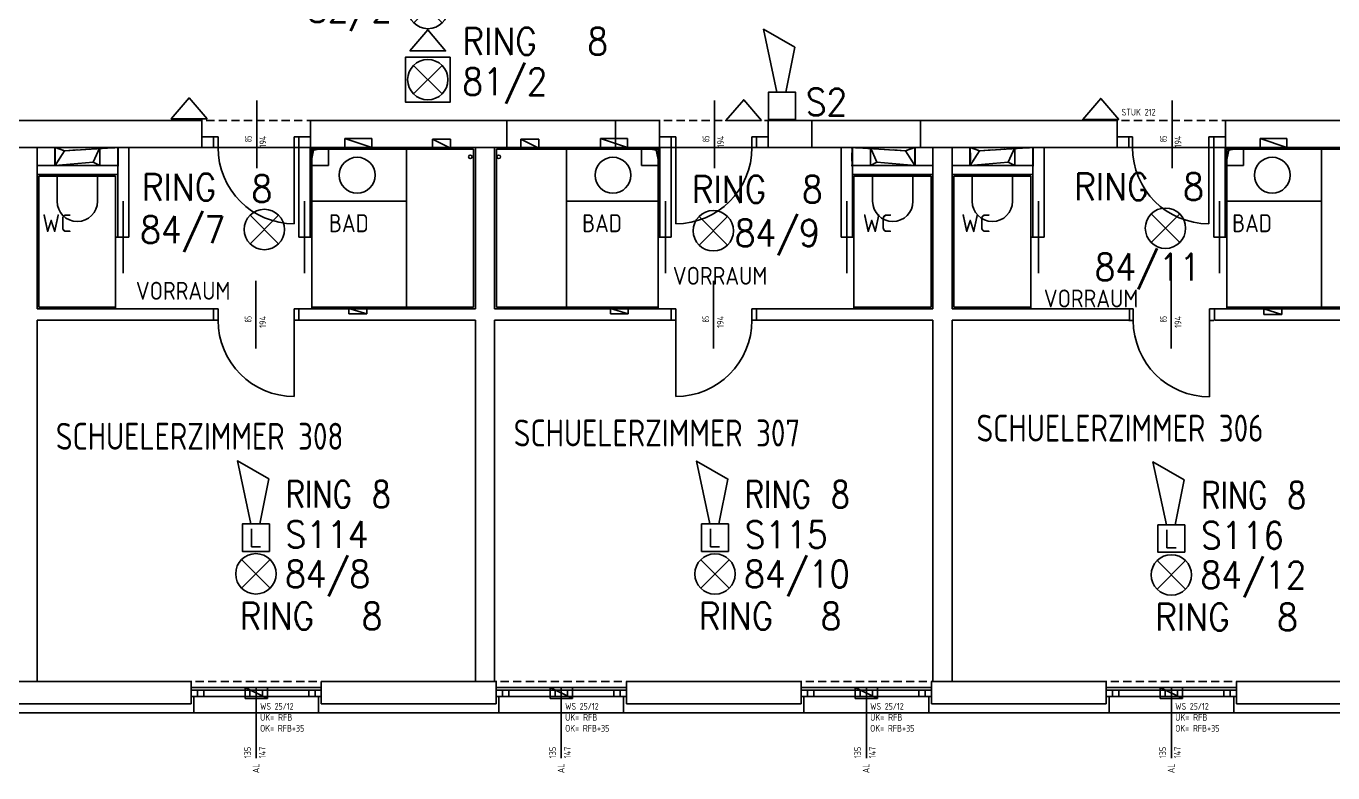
# Model space of a CAD drawing. Extents: x -76 to 4515, y -77 to 1572.
# Drawn here: x 2311 to 3768, y -77 to 755 of the extents above; entities that cross this region are included whole.
import ezdxf
from ezdxf.enums import TextEntityAlignment as Align

# ---------------------------------------------------------------- set-up
doc = ezdxf.new("R2010")
doc.units = 0
doc.header["$LTSCALE"] = 120
doc.linetypes.add('X1$0$ACHSE', pattern=[0.115, 0, -0.04, 0.075, 0])
doc.layers.get('0').update_dxf_attribs({"linetype": 'CONTINUOUS'})
doc.layers.add('SECO-BRAND', color=240, linetype='CONTINUOUS')
doc.layers.add('SECO-BRAND_LOOP', color=81, linetype='CONTINUOUS')
doc.styles.add('ROMANS', font='romans.shx', dxfattribs={"width": 0.9})
doc.styles.add('SMALL', font='ISO.SHX', dxfattribs={"height": 12.5})

# ---------------------------------------------------------------- blocks, each defined once
blk = doc.blocks.new('SecoS-sirene')
blk.add_lwpolyline([(0.044, 0.307), (0.144, 0.807), (-0.206, 1.007), (-0.056, 0.307)])
blk.add_lwpolyline([(0.15, 0), (-0.15, 0), (-0.15, 0.306), (0.15, 0.306)], close=True)
at = {"style": 'ROMANS', "width": 0.9, "flags": 1}
for tag, p in [('PRODUKT_1', (-0.344, 0.022)), ('PRODUKT_2', (-0.344, -0.428)), ('TECHNIK', (-0.344, -0.88)), ('SECOPOS', (-0.344, -1.342))]:
    blk.add_attdef(tag, text='', height=0.3, dxfattribs=at).set_placement(p, align=Align.RIGHT)
at = {"color": 81, "style": 'ROMANS', "width": 0.9}
for tag, p in [('MELDERNUMMER', (0.33, 0.038)), ('LINE_1', (0.33, -0.41)), ('LINE_2', (0.33, -0.861)), ('ZUSATZTEXT', (0.33, -1.307))]:
    blk.add_attdef(tag, p, '', height=0.3, dxfattribs=at)
at = {"layer": 'SECO-BRAND_LOOP', "color": 7, "style": 'ROMANS', "width": 0.8}
for tag, p, flags in [('RING', (0.33, 0.487), 9), ('RINGNUMMER', (1.294, 0.487), 1)]:
    blk.add_attdef(tag, p, '', height=0.3, dxfattribs=dict(at, flags=flags))
blk = doc.blocks.new('SecoS-indikator o mg')
blk.add_lwpolyline([(0.2, 0), (-0.2, 0), (0, 0.234)], close=True)
at = {"color": 81, "style": 'ROMANS', "width": 0.9, "flags": 1}
blk.add_attdef('MELDERNUMMER', (0.219, 0.425), '', height=0.3, dxfattribs=at)
at = {"style": 'ROMANS', "width": 0.9, "flags": 1}
for tag, p in [('PRODUKT_1', (-0.267, -0.029)), ('PRODUKT_2', (-0.267, -0.479)), ('TECHNIK', (-0.267, -0.931)), ('SECOPOS', (-0.267, -1.393))]:
    blk.add_attdef(tag, text='', height=0.3, dxfattribs=at).set_placement(p, align=Align.RIGHT)
at = {"color": 81, "style": 'ROMANS', "width": 0.9}
for tag, p in [('LINE_1', (0.219, -0.023)), ('LINE_2', (0.219, -0.475)), ('ZUSATZTEXT', (0.219, -0.92))]:
    blk.add_attdef(tag, p, '', height=0.3, dxfattribs=at)
at = {"layer": 'SECO-BRAND_LOOP', "color": 7, "style": 'ROMANS', "width": 0.8}
for tag, p, flags in [('RING', (0.219, 0.874), 9), ('RINGNUMMER', (1.183, 0.874), 1)]:
    blk.add_attdef(tag, p, '', height=0.3, dxfattribs=dict(at, flags=flags))
blk = doc.blocks.new('SecoS-opt zwdi')
for p, q in [((0.159, 0.159), (-0.159, -0.159)), ((-0.159, 0.159), (0.159, -0.159))]:
    blk.add_line(p, q)
for points in [[(-0.201, 0.32), (-0.001, 0.555), (0.199, 0.32)], [(0.25, 0.25), (-0.25, 0.25), (-0.25, -0.25), (0.25, -0.25)]]:
    blk.add_lwpolyline(points, close=True)
blk.add_circle((0, 0), 0.225)
at = {"style": 'ROMANS', "width": 0.9, "flags": 1}
for tag, p in [('PRODUKT_1', (-0.344, -0.147)), ('PRODUKT_2', (-0.344, -0.597)), ('TECHNIK', (-0.344, -1.049)), ('SECOPOS', (-0.344, -1.511))]:
    blk.add_attdef(tag, text='', height=0.3, dxfattribs=at).set_placement(p, align=Align.RIGHT)
at = {"color": 81, "style": 'ROMANS', "width": 0.9}
for tag, p in [('MELDERNUMMER', (0.33, -0.131)), ('LINE_1', (0.33, -0.579)), ('LINE_2', (0.33, -1.031)), ('ZUSATZTEXT', (0.33, -1.476))]:
    blk.add_attdef(tag, p, '', height=0.3, dxfattribs=at)
at = {"layer": 'SECO-BRAND_LOOP', "color": 7, "style": 'ROMANS', "width": 0.8, "flags": 8}
blk.add_attdef('RING', (0.33, 0.317), '', height=0.3, dxfattribs=at)
at = {"layer": 'SECO-BRAND_LOOP', "color": 7, "style": 'ROMANS', "width": 0.8}
blk.add_attdef('RINGNUMMER', (1.294, 0.317), '', height=0.3, dxfattribs=at)
blk = doc.blocks.new('SecoS-opt')
for p, q in [((0.159, 0.159), (-0.159, -0.159)), ((-0.159, 0.159), (0.159, -0.159))]:
    blk.add_line(p, q)
blk.add_circle((0, 0), 0.225)
at = {"style": 'ROMANS', "width": 0.9, "flags": 1}
for tag, p in [('PRODUKT_1', (-0.344, -0.147)), ('PRODUKT_2', (-0.344, -0.597)), ('TECHNIK', (-0.344, -1.049)), ('SECOPOS', (-0.344, -1.511))]:
    blk.add_attdef(tag, text='', height=0.3, dxfattribs=at).set_placement(p, align=Align.RIGHT)
at = {"color": 81, "style": 'ROMANS', "width": 0.9}
for tag, p in [('MELDERNUMMER', (0.33, -0.131)), ('LINE_1', (0.33, -0.989)), ('LINE_2', (0.33, -1.441)), ('ZUSATZTEXT', (0.33, -1.886))]:
    blk.add_attdef(tag, p, '', height=0.3, dxfattribs=at)
at = {"layer": 'SECO-BRAND_LOOP', "color": 7, "style": 'ROMANS', "width": 0.8, "flags": 8}
blk.add_attdef('RING', (0.33, -0.579), '', height=0.3, dxfattribs=at)
at = {"layer": 'SECO-BRAND_LOOP', "color": 7, "style": 'ROMANS', "width": 0.8}
blk.add_attdef('RINGNUMMER', (1.294, -0.579), '', height=0.3, dxfattribs=at)
blk = doc.blocks.new('SecoS-sirene loop')
blk.add_lwpolyline([(0.044, 0.307), (0.144, 0.807), (-0.206, 1.007), (-0.056, 0.307)])
blk.add_lwpolyline([(0.15, 0), (-0.15, 0), (-0.15, 0.306), (0.15, 0.306)], close=True)
at = {"color": 82, "style": 'ROMANS'}
blk.add_text('L', height=0.2, dxfattribs=at).set_placement((-0.085, 0.051))
at = {"style": 'ROMANS', "width": 0.9, "flags": 1}
for tag, p in [('PRODUKT_1', (-0.344, 0.022)), ('PRODUKT_2', (-0.344, -0.428)), ('TECHNIK', (-0.344, -0.88)), ('SECOPOS', (-0.344, -1.342))]:
    blk.add_attdef(tag, text='', height=0.3, dxfattribs=at).set_placement(p, align=Align.RIGHT)
at = {"color": 81, "style": 'ROMANS', "width": 0.9}
for tag, p in [('MELDERNUMMER', (0.33, 0.038)), ('LINE_1', (0.33, -0.41)), ('LINE_2', (0.33, -0.861)), ('ZUSATZTEXT', (0.33, -1.307))]:
    blk.add_attdef(tag, p, '', height=0.3, dxfattribs=at)
at = {"layer": 'SECO-BRAND_LOOP', "color": 7, "style": 'ROMANS', "width": 0.8, "flags": 8}
blk.add_attdef('RING', (0.33, 0.487), '', height=0.3, dxfattribs=at)
at = {"layer": 'SECO-BRAND_LOOP', "color": 7, "style": 'ROMANS', "width": 0.8}
blk.add_attdef('RINGNUMMER', (1.294, 0.487), '', height=0.3, dxfattribs=at)

msp = doc.modelspace()

# ---------------------------------------------------------------- linework, layer by layer
at = {"color": 252, "linetype": 'Continuous'}
for p, q in [((2568.3, 596.8), (2568.3, 672.3)), ((3078.4, 596.8), (3078.4, 672.3)), ((3588.3, 596.8), (3588.3, 672.3)), ((2287.9, 650), (2506.9, 650)), ((2506.9, 650), (2506.9, 620)), ((2627.9, 650), (2846.9, 650)), ((2627.9, 650), (2627.9, 620)), ((2846.9, 650), (2967.9, 650)), ((2846.9, 650), (2846.9, 620)), ((2967.9, 650), (3017, 650)), ((2967.9, 650), (2967.9, 620)), ((3017, 620), (3017, 650)), ((3138, 650), (3186.9, 650)), ((3138, 620), (3138, 650)), ((3186.9, 650), (3307.9, 650)), ((3186.9, 650), (3186.9, 620)), ((3307.9, 650), (3526.9, 650)), ((3307.9, 650), (3307.9, 620)), ((3526.9, 650), (3526.9, 620)), ((3647.9, 650), (3866.9, 650)), ((3647.9, 650), (3647.9, 620)), ((2506.9, 632), (2519.9, 632)), ((2519.9, 632), (2519.9, 620)), ((2524.9, 632), (2519.9, 632)), ((2524.9, 620), (2524.9, 632)), ((2609.9, 620), (2609.9, 632)), ((2609.9, 632), (2614.9, 632)), ((2627.9, 632), (2614.9, 632)), ((2614.9, 632), (2614.9, 620)), ((2666.3, 629.9), (2696.2, 629.9)), ((2696.2, 619.9), (2666.3, 629.9)), ((2666.3, 619.9), (2666.3, 629.9)), ((2666.3, 629.9), (2696.2, 629.9)), ((2696.2, 629.9), (2696.2, 619.9)), ((2696.2, 629.9), (2696.2, 619.9)), ((2764.1, 629.4), (2784.1, 619.4)), ((2764.1, 629.4), (2784.1, 629.4)), ((2764.1, 619.4), (2764.1, 629.4)), ((2764.1, 619.4), (2764.1, 629.4)), ((2784.1, 629.4), (2784.1, 619.4)), ((2862.3, 619.4), (2862.3, 629.4)), ((2862.3, 629.4), (2882.3, 619.4)), ((2862.3, 629.4), (2882.3, 629.4)), ((2862.3, 619.4), (2862.3, 629.4)), ((2882.3, 629.4), (2882.3, 619.4)), ((2951.3, 629.9), (2981.2, 629.9)), ((2981.2, 619.9), (2951.3, 629.9)), ((2951.3, 619.9), (2951.3, 629.9)), ((2951.3, 629.9), (2981.2, 629.9)), ((2981.2, 629.9), (2981.2, 619.9)), ((2981.2, 629.9), (2981.2, 619.9)), ((3030, 632), (3017, 632)), ((3030, 620), (3030, 632)), ((3035, 632), (3030, 632)), ((3035, 620), (3035, 632)), ((3120, 620), (3120, 632)), ((3120, 632), (3125, 632)), ((3125, 620), (3125, 632)), ((3138, 632), (3125, 632)), ((3526.9, 632), (3539.9, 632)), ((3539.9, 632), (3539.9, 620)), ((3544.2, 632), (3539.9, 632)), ((3544.2, 620), (3544.2, 632)), ((3629.2, 620), (3629.2, 632)), ((3629.2, 632), (3634.9, 632)), ((3647.9, 632), (3634.9, 632)), ((3634.9, 632), (3634.9, 620)), ((3686.3, 619.9), (3686.3, 629.9)), ((3716.2, 619.9), (3686.3, 629.9)), ((3686.3, 629.9), (3716.2, 629.9)), ((3686.3, 629.9), (3716.2, 629.9)), ((3716.2, 629.9), (3716.2, 619.9)), ((3716.2, 629.9), (3716.2, 619.9)), ((2287.9, 620), (2506.9, 620)), ((2323.2, 440), (2323.2, 620)), ((2393, 620), (2343, 620)), ((2343, 620), (2343, 600)), ((2413.4, 620), (2343.4, 620)), ((2413.4, 620), (2343.4, 620)), ((2343.4, 620), (2353.7, 616.4)), ((2343.4, 620), (2353.7, 616.4)), ((2343.4, 600), (2343.4, 620)), ((2353.7, 616.4), (2343.4, 600)), ((2353.7, 616.4), (2413.4, 620)), ((2385.7, 603.6), (2393, 620)), ((2393, 620), (2393, 600)), ((2413.1, 520), (2413.1, 620)), ((2413.4, 600), (2413.4, 620)), ((2425.6, 520), (2425.6, 620)), ((2506.9, 620), (2519.9, 620)), ((2519.9, 620), (2524.9, 620)), ((2524.9, 620), (2609.9, 620)), ((2609.9, 620), (2609.9, 535)), ((2614.9, 620), (2609.9, 620)), ((2627.9, 620), (2614.9, 620)), ((2615, 520), (2615, 620)), ((2627.5, 520), (2627.5, 620)), ((2627.9, 620), (2846.9, 620)), ((2627.9, 600), (2627.9, 620)), ((2627.9, 600), (2627.9, 620)), ((2627.9, 620), (2631.4, 617.1)), ((2627.9, 620), (2631.4, 617.1)), ((2647.9, 620), (2627.9, 620)), ((2631.4, 617.1), (2627.9, 600)), ((2629.5, 618), (2809.7, 618)), ((2629.5, 440), (2629.5, 618)), ((2631.4, 617.1), (2647.9, 620)), ((2647.9, 620), (2647.9, 600)), ((2696.2, 619.9), (2666.3, 619.9)), ((2735, 620), (2735, 440)), ((2784.1, 619.4), (2764.1, 619.4)), ((2784.1, 619.4), (2764.1, 619.4)), ((2809.7, 618), (2809.7, 442)), ((2811.7, 440), (2811.7, 620)), ((2833.2, 440), (2833.2, 620)), ((3015.5, 618), (2835.2, 618)), ((2835.2, 618), (2835.2, 442)), ((2846.9, 620), (2967.9, 620)), ((2882.3, 619.4), (2862.3, 619.4)), ((2882.3, 619.4), (2862.3, 619.4)), ((2913.2, 620), (2913.2, 440)), ((2981.2, 619.9), (2951.3, 619.9)), ((2967.9, 620), (3017, 620)), ((3013.4, 617.1), (2997, 620)), ((2997, 620), (3017, 620)), ((2997, 620), (2997, 600)), ((3017, 620), (3013.4, 617.1)), ((3017, 620), (3013.4, 617.1)), ((3013.4, 617.1), (3017, 600)), ((3015.5, 440), (3015.5, 618)), ((3030, 620), (3017, 620)), ((3017, 600), (3017, 620)), ((3017, 600), (3017, 620)), ((3017.5, 520), (3017.5, 620)), ((3030, 520), (3030, 620)), ((3030, 620), (3035, 620)), ((3035, 620), (3035, 535)), ((3035, 620), (3120, 620)), ((3125, 620), (3120, 620)), ((3138, 620), (3125, 620)), ((3138, 620), (3186.9, 620)), ((3186.9, 620), (3307.9, 620)), ((3219.4, 520), (3219.4, 620)), ((3231.6, 620), (3301.6, 620)), ((3231.6, 620), (3301.6, 620)), ((3291.3, 616.4), (3231.6, 620)), ((3231.6, 600), (3231.6, 620)), ((3231.9, 520), (3231.9, 620)), ((3252, 620), (3302, 620)), ((3259.3, 603.6), (3252, 620)), ((3252, 620), (3252, 600)), ((3301.6, 620), (3291.3, 616.4)), ((3301.6, 620), (3291.3, 616.4)), ((3291.3, 616.4), (3301.6, 600)), ((3301.6, 600), (3301.6, 620)), ((3302, 620), (3302, 600)), ((3307.9, 620), (3526.9, 620)), ((3321.7, 440), (3321.7, 620)), ((3343.2, 440), (3343.2, 620)), ((3413, 620), (3363, 620)), ((3363, 620), (3363, 600)), ((3433.4, 620), (3363.4, 620)), ((3433.4, 620), (3363.4, 620)), ((3363.4, 620), (3373.7, 616.4)), ((3363.4, 620), (3373.7, 616.4)), ((3363.4, 600), (3363.4, 620)), ((3373.7, 616.4), (3363.4, 600)), ((3373.7, 616.4), (3433.4, 620)), ((3405.7, 603.6), (3413, 620)), ((3413, 620), (3413, 600)), ((3433.1, 520), (3433.1, 620)), ((3433.4, 600), (3433.4, 620)), ((3445.6, 520), (3445.6, 620)), ((3526.9, 620), (3539.9, 620)), ((3539.2, 620), (3544.2, 620)), ((3544.2, 620), (3629.2, 620)), ((3629.2, 620), (3629.2, 535)), ((3634.2, 620), (3629.2, 620)), ((3634.9, 620), (3634.9, 520)), ((3647.9, 620), (3634.9, 620)), ((3647.4, 620), (3647.4, 520)), ((3647.9, 620), (3866.9, 620)), ((3647.9, 600), (3647.9, 620)), ((3647.9, 600), (3647.9, 620)), ((3647.9, 620), (3651.4, 617.1)), ((3647.9, 620), (3651.4, 617.1)), ((3667.9, 620), (3647.9, 620)), ((3651.4, 617.1), (3647.9, 600)), ((3649.4, 618), (3829.6, 618)), ((3649.4, 440), (3649.4, 618)), ((3651.4, 617.1), (3667.9, 620)), ((3667.9, 620), (3667.9, 600)), ((3716.2, 619.9), (3686.3, 619.9)), ((3755, 620), (3755, 440)), ((2412.7, 600), (2323.2, 600)), ((2385.7, 603.6), (2343, 600)), ((2343, 600), (2393, 600)), ((2343, 600), (2393, 600)), ((2343.4, 600), (2413.4, 600)), ((2393, 600), (2385.7, 603.6)), ((2393, 600), (2385.7, 603.6)), ((2647.9, 600), (2627.9, 600)), ((2997, 600), (3017, 600)), ((3301.6, 600), (3231.6, 600)), ((3232.3, 600), (3321.7, 600)), ((3252, 600), (3259.3, 603.6)), ((3252, 600), (3259.3, 603.6)), ((3302, 600), (3252, 600)), ((3302, 600), (3252, 600)), ((3259.3, 603.6), (3302, 600)), ((3432.7, 600), (3343.2, 600)), ((3405.7, 603.6), (3363, 600)), ((3363, 600), (3413, 600)), ((3363, 600), (3413, 600)), ((3363.4, 600), (3433.4, 600)), ((3413, 600), (3405.7, 603.6)), ((3413, 600), (3405.7, 603.6)), ((3667.9, 600), (3647.9, 600)), ((2412.7, 590), (2323.2, 590)), ((2410.7, 588), (2325.2, 588)), ((2325.2, 588), (2325.2, 442)), ((2345.5, 590), (2345.5, 560)), ((2390.5, 590), (2390.5, 560)), ((2410.7, 440), (2410.7, 588)), ((3232.3, 590), (3321.7, 590)), ((3233.7, 440), (3233.7, 588)), ((3233.7, 588), (3319.7, 588)), ((3254.5, 590), (3254.5, 560)), ((3299.5, 590), (3299.5, 560)), ((3319.7, 588), (3319.7, 442)), ((3432.7, 590), (3343.2, 590)), ((3345.2, 588), (3345.2, 442)), ((3430.7, 588), (3345.2, 588)), ((3365.5, 590), (3365.5, 560)), ((3410.5, 590), (3410.5, 560)), ((3430.7, 440), (3430.7, 588)), ((2419.3, 480), (2419.3, 560)), ((2621.2, 480), (2621.2, 560)), ((2735, 560), (2627.5, 560)), ((2913.2, 560), (3017, 560)), ((3023.7, 480), (3023.7, 560)), ((3225.7, 480), (3225.7, 560)), ((3439.3, 480), (3439.3, 560)), ((3641.1, 480), (3641.1, 560)), ((3755, 560), (3647.4, 560)), ((2413.1, 520), (2410.7, 520)), ((2413.1, 520), (2425.6, 520)), ((2627.5, 520), (2615, 520)), ((2627.5, 520), (2629.5, 520)), ((3017.5, 520), (3015.5, 520)), ((3030, 520), (3017.5, 520)), ((3231.9, 520), (3219.4, 520)), ((3231.7, 520), (3233.7, 520)), ((3433.1, 520), (3430.7, 520)), ((3433.1, 520), (3445.6, 520)), ((3634.9, 520), (3647.4, 520)), ((3647.4, 520), (3649.4, 520)), ((2567.1, 395.8), (2567.1, 471.3)), ((3077.3, 395.8), (3077.3, 471.3)), ((3587.3, 395.8), (3587.3, 471.3)), ((2520, 440), (2323.2, 440)), ((2325.2, 442), (2410.7, 442)), ((2520, 427.5), (2520, 440)), ((2524.9, 440), (2520, 440)), ((2524.9, 427.5), (2524.9, 440)), ((2609.9, 427.5), (2609.9, 440)), ((2609.9, 440), (2615, 440)), ((2811.7, 440), (2615, 440)), ((2615, 427.5), (2615, 440)), ((2809.7, 442), (2629.5, 442)), ((2670.7, 440.5), (2690.7, 440.5)), ((2690.7, 434.5), (2670.7, 440.5)), ((2670.7, 434.5), (2670.7, 440.5)), ((2670.7, 440.5), (2690.7, 440.5)), ((2690.7, 440.5), (2690.7, 434.5)), ((2690.7, 440.5), (2690.7, 434.5)), ((3030, 440), (2833.2, 440)), ((2835.2, 442), (3015.5, 442)), ((2962.2, 440.5), (2982.2, 440.5)), ((2982.2, 434.5), (2962.2, 440.5)), ((2962.2, 434.5), (2962.2, 440.5)), ((2962.2, 440.5), (2982.2, 440.5)), ((2982.2, 440.5), (2982.2, 434.5)), ((2982.2, 440.5), (2982.2, 434.5)), ((3030, 427.5), (3030, 440)), ((3035, 440), (3030, 440)), ((3035, 427.5), (3035, 440)), ((3120, 427.5), (3120, 440)), ((3120, 440), (3125, 440)), ((3321.7, 440), (3125, 440)), ((3125, 427.5), (3125, 440)), ((3319.7, 442), (3233.7, 442)), ((3540.7, 440), (3343.2, 440)), ((3345.2, 442), (3430.7, 442)), ((3540.7, 427.5), (3540.7, 440)), ((3545, 440), (3540.7, 440)), ((3545, 427.1), (3545, 440)), ((3630, 427.1), (3630, 440)), ((3630, 440), (3635.7, 440)), ((3831.7, 440), (3635.7, 440)), ((3635.7, 427.5), (3635.7, 440)), ((3829.6, 442), (3649.4, 442)), ((3690.7, 440), (3710.7, 440)), ((3710.7, 434), (3690.7, 440)), ((3690.7, 434), (3690.7, 440)), ((3690.7, 440), (3710.7, 440)), ((3710.7, 440), (3710.7, 434)), ((3710.7, 440), (3710.7, 434)), ((2520, 427.5), (2323.2, 427.5)), ((2323.2, 25), (2323.2, 427.5)), ((2519.9, 427.5), (2524.9, 427.5)), ((2609.9, 427.5), (2609.9, 342.5)), ((2614.9, 427.5), (2609.9, 427.5)), ((2811.7, 427.5), (2615, 427.5)), ((2690.7, 434.5), (2670.7, 434.5)), ((2811.7, 25), (2811.7, 427.5)), ((2833.2, 25), (2833.2, 427.5)), ((3030, 427.5), (2833.2, 427.5)), ((2982.2, 434.5), (2962.2, 434.5)), ((3030, 427.5), (3035, 427.5)), ((3035, 427.5), (3035, 342.5)), ((3125, 427.5), (3120, 427.5)), ((3321.7, 427.5), (3125, 427.5)), ((3321.7, 25), (3321.7, 427.5)), ((3343.2, 25), (3343.2, 427.5)), ((3540.7, 427.5), (3343.2, 427.5)), ((3540, 427.1), (3545, 427.1)), ((3630, 427.1), (3630, 342.1)), ((3635, 427.1), (3630, 427.1)), ((3831.7, 427.5), (3635.7, 427.5)), ((3710.7, 434), (3690.7, 434)), ((2300, 25), (2495, 25)), ((2495, 25), (2495, 0)), ((2640, 18), (2495, 18)), ((2640, 15), (2495, 15)), ((2502, 15), (2502, 8)), ((2509, 15), (2509, 8)), ((2555, 18), (2580, 6)), ((2555, 18), (2580, 18)), ((2555, 6), (2555, 18)), ((2555, 6), (2555, 18)), ((2560.5, 15), (2560.5, 8)), ((2567.5, 18), (2567.5, -60.8)), ((2567.5, 15), (2567.5, 8)), ((2574.5, 15), (2574.5, 8)), ((2580, 18), (2580, 6)), ((2626, 15), (2626, 8)), ((2633, 15), (2633, 8)), ((2640, 25), (2835, 25)), ((2640, 25), (2640, 0)), ((2835, 25), (2835, 0)), ((2980, 18), (2835, 18)), ((2980, 15), (2835, 15)), ((2842, 15), (2842, 8)), ((2849, 15), (2849, 8)), ((2895, 18), (2920, 6)), ((2895, 18), (2920, 18)), ((2895, 6), (2895, 18)), ((2895, 6), (2895, 18)), ((2900.5, 15), (2900.5, 8)), ((2907.5, 18), (2907.5, -60.8)), ((2907.5, 15), (2907.5, 8)), ((2914.5, 15), (2914.5, 8)), ((2920, 18), (2920, 6)), ((2966, 15), (2966, 8)), ((2973, 15), (2973, 8)), ((2980, 25), (3175, 25)), ((2980, 25), (2980, 0)), ((3175, 25), (3175, 0)), ((3320, 18), (3175, 18)), ((3320, 15), (3175, 15)), ((3182, 15), (3182, 8)), ((3189, 15), (3189, 8)), ((3235, 18), (3260, 6)), ((3235, 18), (3260, 18)), ((3235, 6), (3235, 18)), ((3235, 6), (3235, 18)), ((3240.5, 15), (3240.5, 8)), ((3247.5, 18), (3247.5, -60.8)), ((3247.5, 15), (3247.5, 8)), ((3254.5, 15), (3254.5, 8)), ((3260, 18), (3260, 6)), ((3306, 15), (3306, 8)), ((3313, 15), (3313, 8)), ((3320, 25), (3515, 25)), ((3320, 25), (3320, 0)), ((3515, 25), (3515, 0)), ((3660, 18), (3515, 18)), ((3660, 15), (3515, 15)), ((3522, 15), (3522, 8)), ((3529, 15), (3529, 8)), ((3575, 18), (3600, 6)), ((3575, 18), (3600, 18)), ((3575, 6), (3575, 18)), ((3575, 6), (3575, 18)), ((3580.5, 15), (3580.5, 8)), ((3587.5, 18), (3587.5, -60.8)), ((3587.5, 15), (3587.5, 8)), ((3594.5, 15), (3594.5, 8)), ((3600, 18), (3600, 6)), ((3646, 15), (3646, 8)), ((3653, 15), (3653, 8)), ((3660, 25), (3855, 25)), ((3660, 25), (3660, 0)), ((2300, 0), (2495, 0)), ((2495, 8), (2640, 8)), ((2498, 8), (2498, -10)), ((2580, 6), (2555, 6)), ((2580, 6), (2555, 6)), ((2637, 8), (2637, -10)), ((2640, 0), (2835, 0)), ((2835, 8), (2980, 8)), ((2838, 8), (2838, -10)), ((2920, 6), (2895, 6)), ((2920, 6), (2895, 6)), ((2977, 8), (2977, -10)), ((2980, 0), (3175, 0)), ((3175, 8), (3320, 8)), ((3178, 8), (3178, -10)), ((3260, 6), (3235, 6)), ((3260, 6), (3235, 6)), ((3317, 8), (3317, -10)), ((3320, 0), (3515, 0)), ((3515, 8), (3660, 8)), ((3518, 8), (3518, -10)), ((3600, 6), (3575, 6)), ((3600, 6), (3575, 6)), ((3657, 8), (3657, -10)), ((3660, 0), (3855, 0)), ((4465, -10), (-10, -10))]:
    msp.add_line(p, q, dxfattribs=at)
at = {"color": 252, "linetype": 'X1$0$ACHSE'}
for p, q in [((2506.9, 650), (2627.9, 650)), ((3017, 650), (3138, 650)), ((3526.9, 650), (3647.9, 650)), ((2413.5, 620), (2343.5, 620)), ((2413.5, 620), (2343.5, 620)), ((2343.5, 620), (2353.7, 616.4)), ((2343.5, 620), (2353.7, 616.4)), ((2343.5, 600), (2343.5, 620)), ((2353.7, 616.4), (2343.5, 600)), ((2353.7, 616.4), (2413.5, 620)), ((2413.5, 600), (2413.5, 620)), ((2506.9, 620), (2627.9, 620)), ((3017, 620), (3138, 620)), ((3231.5, 620), (3301.5, 620)), ((3231.5, 620), (3301.5, 620)), ((3291.3, 616.4), (3231.5, 620)), ((3231.5, 600), (3231.5, 620)), ((3301.5, 620), (3291.3, 616.4)), ((3301.5, 620), (3291.3, 616.4)), ((3291.3, 616.4), (3301.5, 600)), ((3301.5, 600), (3301.5, 620)), ((3433.5, 620), (3363.5, 620)), ((3433.5, 620), (3363.5, 620)), ((3363.5, 620), (3373.7, 616.4)), ((3363.5, 620), (3373.7, 616.4)), ((3363.5, 600), (3363.5, 620)), ((3373.7, 616.4), (3363.5, 600)), ((3373.7, 616.4), (3433.5, 620)), ((3433.5, 600), (3433.5, 620)), ((3526.9, 620), (3647.4, 620)), ((2343.5, 600), (2413.5, 600)), ((3301.5, 600), (3231.5, 600)), ((3363.5, 600), (3433.5, 600)), ((2495, 25), (2640, 25)), ((2835, 25), (2980, 25)), ((3175, 25), (3320, 25)), ((3515, 25), (3660, 25))]:
    msp.add_line(p, q, dxfattribs=at)
at = {"color": 252, "linetype": 'Continuous'}
for centre, radius, start, end in [((2609.9, 620), 85, 180, 270), ((3035, 620), 85, 270, 360), ((3629.2, 620), 85, 180, 270), ((2680, 589.1), 20, 0, 180), ((2806.1, 609.6), 2, 0, 180), ((2806.1, 609.6), 2, 180, 0), ((2837.8, 609.6), 2, 0, 180), ((2837.8, 609.6), 2, 180, 0), ((2965.1, 589.1), 20, 0, 180), ((3700, 589.1), 20, 0, 180), ((2680, 589.1), 20, 180, 0), ((2965.1, 589.1), 20, 180, 0), ((3700, 589.1), 20, 180, 0), ((2368, 560), 22.5, 180, 0), ((3277, 560), 22.5, 180, 0), ((3388, 560), 22.5, 180, 0), ((2609.9, 427.5), 85, 180, 270), ((3035, 427.5), 85, 270, 360), ((3630, 427.1), 85, 180, 270)]:
    msp.add_arc(centre, radius, start, end, dxfattribs=at)

# ---------------------------------------------------------------- block references
at = {"layer": 'SECO-BRAND'}
ref = msp.add_blockref('SecoS-opt', (2758.9, 774.9, 280), dxfattribs=dict(at, xscale=100, yscale=100, zscale=100))
ref.add_attrib('MELDERNUMMER', '82/2', (2624, 759.8, -27720), dxfattribs={"layer": '0', "color": 81, "height": 30, "style": 'ROMANS', "width": 0.9})
ref.add_attrib('RINGNUMMER', '8', (2761.1, 806.1, -27720), dxfattribs={"layer": 'SECO-BRAND_LOOP', "color": 7, "height": 30, "style": 'ROMANS', "width": 0.9})
ref.add_attrib('RING', 'RING', (2625.1, 806.1, -27720), dxfattribs={"layer": 'SECO-BRAND_LOOP', "color": 7, "height": 30, "style": 'ROMANS', "width": 0.9, "flags": 8})
ref = msp.add_blockref('SecoS-opt zwdi', (2758.7, 695.6, 280), dxfattribs=dict(at, xscale=100, yscale=100, zscale=100))
ref.add_attrib('MELDERNUMMER', '81/2', (2797.1, 678.5, -27720), dxfattribs={"layer": '0', "color": 81, "height": 30, "style": 'ROMANS', "width": 0.9})
ref.add_attrib('RINGNUMMER', '8', (2936.5, 723.4, -27720), dxfattribs={"layer": 'SECO-BRAND_LOOP', "color": 7, "height": 30, "style": 'ROMANS', "width": 0.9})
ref.add_attrib('RING', 'RING', (2797.1, 723.4, -27720), dxfattribs={"layer": 'SECO-BRAND_LOOP', "color": 7, "height": 30, "style": 'ROMANS', "width": 0.9, "flags": 8})
ref = msp.add_blockref('SecoS-sirene', (3153.5, 651.1), dxfattribs=dict(at, xscale=100, yscale=100, zscale=100))
ref.add_attrib('MELDERNUMMER', 'S2', (3179.9, 655.7), dxfattribs={"layer": '0', "color": 81, "height": 30, "style": 'ROMANS', "width": 0.9})
at = {"layer": 'SECO-BRAND', "xscale": 100, "yscale": 100, "zscale": 100}
for p in [(2492.7, 651.8, 200), (3110.8, 649.9, 200), (3508.8, 651.3, 200)]:
    msp.add_blockref('SecoS-indikator o mg', p, dxfattribs=at)
at = {"layer": 'SECO-BRAND'}
ref = msp.add_blockref('SecoS-opt', (2576.5, 528.6, 280), dxfattribs=dict(at, xscale=100, yscale=100, zscale=100))
ref.add_attrib('MELDERNUMMER', '84/7', (2438.1, 513.3, -27720), dxfattribs={"layer": '0', "color": 81, "height": 30, "style": 'ROMANS', "width": 0.9})
ref.add_attrib('RINGNUMMER', '8', (2562.2, 559, -27720), dxfattribs={"layer": 'SECO-BRAND_LOOP', "color": 7, "height": 30, "style": 'ROMANS', "width": 0.9})
ref.add_attrib('RING', 'RING', (2439.8, 560.8, -27720), dxfattribs={"layer": 'SECO-BRAND_LOOP', "color": 7, "height": 30, "style": 'ROMANS', "width": 0.9, "flags": 8})
ref = msp.add_blockref('SecoS-opt', (3076.9, 527.2, 280), dxfattribs=dict(at, xscale=100, yscale=100, zscale=100))
ref.add_attrib('MELDERNUMMER', '84/9', (3100.8, 509.8, -27720), dxfattribs={"layer": '0', "color": 81, "height": 30, "style": 'ROMANS', "width": 0.9})
ref.add_attrib('RINGNUMMER', '8', (3175.8, 558.5, -27720), dxfattribs={"layer": 'SECO-BRAND_LOOP', "color": 7, "height": 30, "style": 'ROMANS', "width": 0.9})
ref.add_attrib('RING', 'RING', (3052.8, 558.5, -27720), dxfattribs={"layer": 'SECO-BRAND_LOOP', "color": 7, "height": 30, "style": 'ROMANS', "width": 0.9, "flags": 8})
ref = msp.add_blockref('SecoS-opt', (3580.9, 530, 280), dxfattribs=dict(at, xscale=100, yscale=100, zscale=100))
ref.add_attrib('MELDERNUMMER', '84/11', (3501.9, 471.8, -27720), dxfattribs={"layer": '0', "color": 81, "height": 30, "style": 'ROMANS', "width": 0.9})
ref.add_attrib('RINGNUMMER', '8', (3600.6, 561.3, -27720), dxfattribs={"layer": 'SECO-BRAND_LOOP', "color": 7, "height": 30, "style": 'ROMANS', "width": 0.9})
ref.add_attrib('RING', 'RING', (3479, 561.3, -27720), dxfattribs={"layer": 'SECO-BRAND_LOOP', "color": 7, "height": 30, "style": 'ROMANS', "width": 0.9, "flags": 8})
at = {"layer": 'SECO-BRAND', "xscale": 100, "yscale": 100, "zscale": 100}
for p, values in [((2567.1, 169.9, 280), {'MELDERNUMMER': 'S114', 'RING': 'RING', 'RINGNUMMER': '8'}), ((3078.8, 169.8, 280), {'MELDERNUMMER': 'S115', 'RING': 'RING', 'RINGNUMMER': '8'}), ((3587.5, 168.8, 280), {'MELDERNUMMER': 'S116', 'RING': 'RING', 'RINGNUMMER': '8'})]:
    msp.add_blockref('SecoS-sirene loop', p, dxfattribs=at).add_auto_attribs(values)
at = {"layer": 'SECO-BRAND'}
ref = msp.add_blockref('SecoS-opt', (2567.1, 144.8, 280), dxfattribs=dict(at, xscale=100, yscale=100, zscale=100))
ref.add_attrib('MELDERNUMMER', '84/8', (2599.6, 129.7, -27720), dxfattribs={"layer": '0', "color": 81, "height": 30, "style": 'ROMANS', "width": 0.9})
ref.add_attrib('RINGNUMMER', '8', (2684.9, 82.8, -27720), dxfattribs={"layer": 'SECO-BRAND_LOOP', "color": 7, "height": 30, "style": 'ROMANS', "width": 0.9})
ref.add_attrib('RING', 'RING', (2548.9, 82.8, -27720), dxfattribs={"layer": 'SECO-BRAND_LOOP', "color": 7, "height": 30, "style": 'ROMANS', "width": 0.9, "flags": 8})
ref = msp.add_blockref('SecoS-opt', (3078.8, 144.7, 280), dxfattribs=dict(at, xscale=100, yscale=100, zscale=100))
ref.add_attrib('MELDERNUMMER', '84/10', (3111.3, 129.6, -27720), dxfattribs={"layer": '0', "color": 81, "height": 30, "style": 'ROMANS', "width": 0.9})
ref.add_attrib('RINGNUMMER', '8', (3196.6, 82.7, -27720), dxfattribs={"layer": 'SECO-BRAND_LOOP', "color": 7, "height": 30, "style": 'ROMANS', "width": 0.9})
ref.add_attrib('RING', 'RING', (3060.6, 82.7, -27720), dxfattribs={"layer": 'SECO-BRAND_LOOP', "color": 7, "height": 30, "style": 'ROMANS', "width": 0.9, "flags": 8})
ref = msp.add_blockref('SecoS-opt', (3587.5, 143.6, 280), dxfattribs=dict(at, xscale=100, yscale=100, zscale=100))
ref.add_attrib('MELDERNUMMER', '84/12', (3620, 128.6, -27720), dxfattribs={"layer": '0', "color": 81, "height": 30, "style": 'ROMANS', "width": 0.9})
ref.add_attrib('RINGNUMMER', '8', (3705.3, 81.6, -27720), dxfattribs={"layer": 'SECO-BRAND_LOOP', "color": 7, "height": 30, "style": 'ROMANS', "width": 0.9})
ref.add_attrib('RING', 'RING', (3569.3, 81.6, -27720), dxfattribs={"layer": 'SECO-BRAND_LOOP', "color": 7, "height": 30, "style": 'ROMANS', "width": 0.9, "flags": 8})

# ---------------------------------------------------------------- texts
at = {"color": 252, "style": 'SMALL'}
for s, height, width, p in [('STUK 212', 7.5, 0.823603, (3532, 663.1)), ('BAD', 20, 0.942857, (2648.6, 545.6)), ('BAD', 20, 0.942857, (2930.8, 545.6)), ('BAD', 20, 0.942857, (3655.3, 545.6)), ('VORRAUM', 20, 0.954545, (3031.8, 487)), ('VORRAUM', 20, 0.954545, (2433.3, 470.3)), ('VORRAUM', 20, 0.954545, (3445.3, 461.7)), ('SCHUELERZIMMER 306', 30, 0.874286, (3370.3, 322.2)), ('SCHUELERZIMMER 308', 30, 0.874286, (2344.1, 313.1)), ('SCHUELERZIMMER 307', 30, 0.874286, (2854.5, 316.8)), ('WS 25/12', 7.5, 0.764286, (2571.8, 0.9)), ('WS 25/12', 7.5, 0.764286, (2911.8, 0.9)), ('WS 25/12', 7.5, 0.764286, (3251.8, 0.9)), ('WS 25/12', 7.5, 0.764286, (3591.8, 0.9)), ('UK= RFB', 7.5, 0.832653, (2571.8, -11.4)), ('UK= RFB', 7.5, 0.832653, (2911.8, -11.4)), ('UK= RFB', 7.5, 0.832653, (3251.8, -11.4)), ('UK= RFB', 7.5, 0.832653, (3591.8, -11.4)), ('OK= RFB+35', 7.5, 0.822857, (2571.8, -23.6)), ('OK= RFB+35', 7.5, 0.822857, (2911.8, -23.6)), ('OK= RFB+35', 7.5, 0.822857, (3251.8, -23.6)), ('OK= RFB+35', 7.5, 0.822857, (3591.8, -23.6))]:
    msp.add_text(s, height=height, dxfattribs=dict(at, width=width)).set_placement(p, align=Align.TOP_LEFT)
for s, width, p in [('  85', 0.571429, (2554.8, 620)), ('194', 0.867857, (2571.1, 620)), ('  85', 0.571429, (3065, 620)), ('194', 0.867857, (3081.3, 620)), ('  85', 0.571429, (3574.8, 620)), ('194', 0.867857, (3591.1, 620)), ('  85', 0.571429, (2554.7, 419)), ('194', 0.867857, (2571, 419)), ('  85', 0.571429, (3064.8, 419)), ('194', 0.867857, (3081.1, 419)), ('  85', 0.571429, (3574.8, 419)), ('194', 0.867857, (3591.1, 419)), ('135', 0.867857, (2554.1, -60.8)), ('147', 0.867857, (2570.4, -60.8)), ('135', 0.867857, (2894.1, -60.8)), ('147', 0.867857, (2910.4, -60.8)), ('135', 0.867857, (3234.1, -60.8)), ('147', 0.867857, (3250.4, -60.8)), ('135', 0.867857, (3574.1, -60.8)), ('147', 0.867857, (3590.4, -60.8)), ('AL', 0.842857, (2563.5, -77.4)), ('AL', 0.842857, (2903.5, -77.4)), ('AL', 0.842857, (3243.5, -77.4)), ('AL', 0.842857, (3583.5, -77.4))]:
    msp.add_text(s, height=7.5, rotation=90, dxfattribs=dict(at, width=width)).set_placement(p, align=Align.TOP_LEFT)
for p in [(2328.9, 545.6), (3243.5, 545.6), (3353.3, 545.6)]:
    msp.add_text('WC', height=20, dxfattribs=at).set_placement(p, align=Align.TOP_LEFT)

doc.saveas('drawing.dxf')
